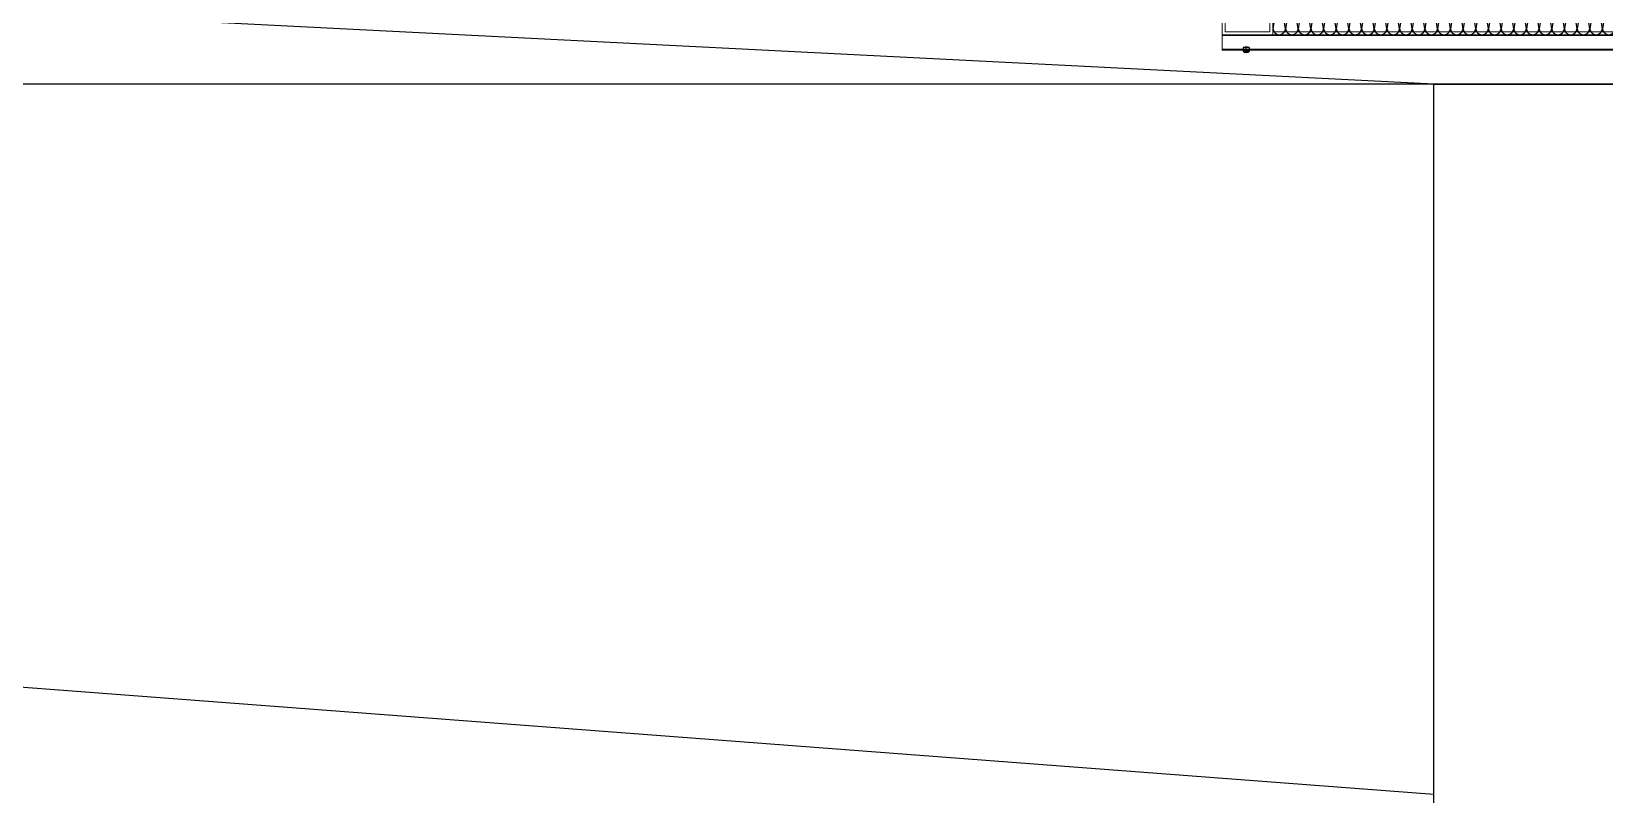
# Model space of a CAD drawing. Extents: x -599358 to 2865263, y -1062760 to 486533.
# Drawn here: x 1059855 to 1061406, y -666643 to -665891 of the extents above; entities that cross this region are included whole.
import ezdxf

# ---------------------------------------------------------------- set-up
doc = ezdxf.new("R2010")
doc.units = 0
for name, pattern in [('__DASH', [0.35, 0.25, -0.1]), ('CENTER', [2, 1.25, -0.25, 0.25, -0.25]), ('DOTE', [2.4200000000000004, 2, -0.2, 0.02, -0.2]), ('HIDDEN', [0.375, 0.25, -0.125])]:
    doc.linetypes.add(name, pattern=pattern)
for name, color, linetype, lineweight in [('00-BW', 140, 'HIDDEN', 5), ('0CABR-零部件（螺钉、螺栓、五金件）', 53, 'Continuous', 13), ('屋面板', 6, 'Continuous', 13), ('底板111', 5, 'Continuous', 13)]:
    doc.layers.add(name, color=color, linetype=linetype, lineweight=lineweight)
for name, color, linetype in [('A-AXIS-DOTE', 14, 'DOTE'), ('A-LIN-V', 9, 'Continuous'), ('BWM', 8, 'Continuous'), ('cen', 1, 'CENTER'), ('COLUMN', 9, 'Continuous'), ('HATCH', 66, 'Continuous'), ('SCREW', 233, 'Continuous'), ('拉铆钉', 243, 'Continuous'), ('配件', 4, 'Continuous'), ('钢承板', 253, 'Continuous')]:
    doc.layers.add(name, color=color, linetype=linetype)

# ---------------------------------------------------------------- blocks, each defined once
blk = doc.blocks.new('55555')
at = {"layer": 'A-LIN-V', "color": 4}
for p, q in [((16149.99986023922, 699.9999999991851), (8250.000139762647, 1099.999967952142)), ((16149.99986023922, -8.149072527885437e-10), (8250.000559045468, 599.9999999991851))]:
    blk.add_line(p, q, dxfattribs=at)
at = {"layer": 'COLUMN'}
blk.add_lwpolyline([(16849.99986023922, 699.9999999991851), (16849.99986023922, -14200.00000047102), (16149.99986023922, -14200.00000047102), (16149.99986023922, 699.9999999991851)], close=True, dxfattribs=at)
blk = doc.blocks.new('*U678')
at = {"layer": '拉铆钉'}
blk.add_line((-2.070018235688621, 2.91056068135731e-12), (4.136920892400445, 4.150901844468535e-12), dxfattribs=at)
for points in [[(-0.399999999999999, 3.20000000000291, 0.3760483909833032), (-0.4000000000029109, -3.19999999999709)], [(3.371954104258981, -1.279999999977222), (3.451954104238899, -1.279999999977222, 0.4142135623730952), (3.691954104276151, -1.040000000033102), (3.691954104277606, 1.040000000041404, 0.4142135623763708), (3.451954104238899, 1.279999999985525), (3.371954104257524, 1.279999999985525)]]:
    blk.add_lwpolyline(points, format="xyb", dxfattribs=at)
for points in [[(-2.91100477056716e-12, -3.19999999999709), (8.881784197001252e-16, 3.20000000000291), (-0.399999999999999, 3.20000000000291), (-0.4000000000029109, -3.19999999999709)], [(1.611954104294776, -1.599999999995849), (0, -1.600000000002911), (4.440892098500626e-16, 1.60000000000291), (1.611954104294778, 1.600000000004151)]]:
    blk.add_lwpolyline(points, close=True, dxfattribs=at)
blk.add_lwpolyline([(2.73195410431486, 3.200000000004152), (2.251954104240354, 3.200000000004152, 0.4142135623730949), (1.611954104296233, 2.559999999966899), (1.611954104294776, -2.559999999958596, 0.414213562373095), (2.251954104238897, -3.199999999995848), (2.731954104313403, -3.199999999995848, 0.4142135623761391), (3.371954104257524, -2.559999999958596), (3.371954104258981, 2.559999999966898, 0.4142135623730951)], format="xyb", close=True, dxfattribs=at)
blk = doc.blocks.new('压块-flat-1')
at = {"layer": 'HATCH', "ltscale": 10}
h = blk.add_hatch(dxfattribs=at)
h.set_pattern_fill('ACET-2D-ANSI32', color=256, scale=0.5)
h.set_pattern_definition([(45, (-3162.430519867878, -11124.32032165233), (-1.683798022700466, 1.683798022700467), []), (45, (-3161.307987367878, -11124.32032165233), (-1.683798022700466, 1.683798022700467), [])])
h.paths.add_polyline_path([(-82, 0), (-82, -2), (-2, -2), (-2, -50), (0, -50), (0, 0)])
at = {"layer": '配件', "color": 4}
blk.add_lwpolyline([(-82, 0), (-82, -2), (-2, -2), (-2, -50), (0, -50), (0, 0)], close=True, dxfattribs=at)
blk = doc.blocks.new('G$C114A11A0')
at = {"layer": '0CABR-零部件（螺钉、螺栓、五金件）'}
h = blk.add_hatch(dxfattribs=at)
h.set_pattern_fill('DOTS', color=256, scale=0.1, style=0)
h.set_pattern_definition([(0, (-261042.3359474546, 10165.88129042906), (0.079375, 0.15875), [0, -0.15875])])
h.paths.add_polyline_path([(11.93499999953201, 30.91932042899612), (0.3849999998346902, 30.91932042899248), (0.3849999997764826, 29.37932042907164), (11.93499999959022, 29.37932042907346)])
for p, q in [((0, 31.68932042901292), (1.924999999813735, 32.84432042904086)), ((0, 31.68932042901292), (12.31999999983236, 31.68932042901292)), ((0, 31.68932042901292), (0.2848560819402337, 30.9193204289943)), ((1.924999999813735, 35.52210543772094), (1.924999999813735, 32.84432042904086)), ((1.924999999813735, 32.84432042904086), (10.39500000001863, 32.84432042904086)), ((2.983749999664724, 35.92432042899895), (9.336249999701977, 35.92432042899895)), ((4.042499999981374, 35.52210543772094), (4.042499999981374, 32.84432042904086)), ((8.277499999850988, 35.52210543772094), (8.277499999850988, 32.84432042904086)), ((10.39500000001863, 35.52210543772094), (10.39500000001863, 32.84432042904086)), ((12.31999999983236, 31.68932042901292), (10.39500000001863, 32.84432042904086)), ((12.31999999983236, 31.68932042901292), (12.03514391742647, 30.9193204289943)), ((0.2848560819402337, 30.9193204289943), (12.03514391748467, 30.9193204289943)), ((0.3849999997764826, 30.9193204289943), (0.3849999997764826, 29.37932042907346)), ((0.3849999997764826, 29.37932042907346), (11.93499999959022, 29.37932042907346)), ((11.93499999959022, 30.9193204289943), (11.93499999959022, 29.37932042907346))]:
    blk.add_line(p, q, dxfattribs=at)
at = {"layer": '0CABR-零部件（螺钉、螺栓、五金件）', "ltscale": 0.03}
for p, q in [((3.421041333058383, 29.37932042906436), (2.552591466403101, 28.87792042905608)), ((3.421041333058383, 28.37652042910599), (2.552591466403101, 28.87792042905608)), ((9.767407999723218, 27.67545109574826), (2.552591466403101, 28.87792042905608)), ((3.421041333058383, 26.97438176239052), (2.552591466403101, 26.47298176244044)), ((3.421041333058383, 25.97158176249036), (2.552591466403101, 26.47298176244044)), ((2.552591466403101, 26.47298176244044), (9.767407999723218, 25.27051242901621)), ((3.421041333058383, 24.56944309577489), (2.552591466403101, 24.06804309570839)), ((3.421041333058383, 23.5666430957001), (2.552591466403101, 24.06804309570839)), ((2.552591466403101, 24.06804309570839), (9.767407999723218, 22.86557242909589)), ((3.421041333058383, 22.16450309579636), (2.552591466403101, 21.66310309567166)), ((3.421041333058383, 21.16170309572158), (2.552591466403101, 21.66310309567166)), ((9.767407999723218, 20.46063376248026), (2.552591466403101, 21.66310309567166)), ((3.421041333058383, 19.7595644290061), (2.552591466403101, 19.25816442905602)), ((3.421041333058383, 18.75676442910594), (2.552591466403101, 19.25816442905602)), ((2.552591466403101, 19.25816442905602), (9.767407999723218, 18.05569509569)), ((3.421041333058383, 17.35462576233226), (2.552591466403101, 16.85322576238218)), ((9.767407999723218, 15.65075642895795), (2.552591466403101, 16.85322576238218)), ((3.421041333058383, 16.35182576231568), (2.552591466403101, 16.85322576238218)), ((3.421041333058383, 29.37932042906436), (8.898958666366525, 28.17685109575655)), ((3.421041333058383, 28.37652042910599), (8.898958666366525, 27.17405109568176)), ((3.421041333058383, 28.37652042910599), (3.421041333058383, 26.97438176239052)), ((8.898958666366525, 25.7719124290827), (3.421041333058383, 26.97438176239052)), ((3.421041333058383, 25.97158176249036), (8.898958666366525, 24.76911242906613)), ((3.421041333058383, 25.97158176249036), (3.421041333058383, 24.56944309577489)), ((8.898958666366525, 23.36697242904597), (3.421041333058383, 24.56944309577489)), ((3.421041333058383, 23.5666430957001), (3.421041333058383, 22.16450309579636)), ((8.898958666366525, 22.36417242914581), (3.421041333058383, 23.5666430957001)), ((3.421041333058383, 22.16450309579636), (8.898958666366525, 20.96203376243034)), ((3.421041333058383, 21.16170309572158), (3.421041333058383, 19.7595644290061)), ((3.421041333058383, 21.16170309572158), (8.898958666366525, 19.95923376235555)), ((8.898958666366525, 18.5570950958147), (3.421041333058383, 19.7595644290061)), ((8.898958666366525, 17.55429509573992), (3.421041333058383, 18.75676442910594)), ((3.421041333058383, 18.75676442910594), (3.421041333058383, 17.35462576239047)), ((3.421041333058383, 17.35462576239047), (8.898958666366525, 16.15215642902444)), ((3.421041333058383, 17.35462576233226), (8.898958666366525, 16.15215642902444)), ((3.421041333058383, 16.35182576231568), (8.898958666366525, 15.14935642900787)), ((3.645374666375574, 14.70031776233486), (3.421041333058383, 16.35182576231568)), ((8.898958666366525, 29.37932042906436), (8.898958666366525, 28.17685109575655)), ((8.898958666366525, 28.17685109575655), (9.767407999723218, 27.67545109574826)), ((8.898958666366525, 27.17405109568176), (9.767407999723218, 27.67545109574826)), ((8.898958666366525, 27.17405109568176), (8.898958666366525, 25.7719124290827)), ((8.898958666366525, 25.7719124290827), (9.767407999723218, 25.27051242901621)), ((8.898958666366525, 24.76911242906613), (9.767407999723218, 25.27051242901621)), ((8.898958666366525, 24.76911242906613), (8.898958666366525, 23.36697242904597)), ((8.898958666366525, 23.36697242904597), (9.767407999723218, 22.86557242909589)), ((8.898958666366525, 22.36417242914581), (9.767407999723218, 22.86557242909589)), ((8.898958666366525, 22.36417242914581), (8.898958666366525, 20.96203376243034)), ((8.898958666366525, 20.96203376243034), (9.767407999723218, 20.46063376248026)), ((8.898958666366525, 19.95923376235555), (9.767407999723218, 20.46063376248026)), ((8.898958666366525, 19.95923376235555), (8.898958666366525, 18.5570950958147)), ((8.898958666366525, 18.5570950958147), (9.767407999723218, 18.05569509569)), ((8.898958666366525, 17.55429509573992), (9.767407999723218, 18.05569509569)), ((8.898958666366525, 17.55429509573992), (8.898958666366525, 16.15215642902444)), ((8.898958666366525, 16.15215642902444), (9.767407999723218, 15.65075642895795)), ((8.898958666366525, 15.14935642900787), (9.767407999723218, 15.65075642895795)), ((3.635423999687191, 14.80233376235378), (2.917001333029475, 14.38755242899902)), ((2.917001333029475, 14.38755242899902), (3.693839999672491, 14.20343109564533)), ((3.721167999727186, 13.92326709570739), (2.917001333029475, 14.38755242899902)), ((3.645374666375574, 14.70031776233486), (3.755061333009508, 13.57577776228686)), ((3.755061333009508, 13.57577776228686), (3.755061333009508, 8.432040773224116)), ((3.755061333009508, 8.432040773224116), (6.006731999688782, 6.855414106518992)), ((3.916169333038852, 14.88270042901536), (6.169897333078552, 9.233174106522029)), ((3.927143999724649, 14.84538709571029), (7.025298666383605, 13.89282309561645)), ((4.147585333033931, 14.09588842903872), (5.004355999699328, 13.89282309561645)), ((8.564938666357193, 13.89282309561645), (4.207309333025478, 13.89282309561645)), ((8.564938666357193, 8.432040773224116), (6.313267999736127, 6.855414106518992)), ((8.564938666357193, 13.89282309561645), (8.898958666366525, 15.14935642900787)), ((8.564938666357193, 13.89282309561645), (8.564938666357193, 8.432040773224116))]:
    blk.add_line(p, q, dxfattribs=at)
at = {"layer": '0CABR-零部件（螺钉、螺栓、五金件）'}
for centre, radius, start, end in [((2.983749999664724, 34.32973980730753), 1.594580621727456, 48.39682252927729, 131.6031774707227), ((6.15999999968335, 30.14932042897567), 5.775000000000001, 68.48981173119375, 111.5101882688062), ((9.336249999701977, 34.32973980730753), 1.594580621727456, 48.39682252927729, 131.6031774707227)]:
    blk.add_arc(centre, radius, start, end, dxfattribs=at)
at = {"layer": '0CABR-零部件（螺钉、螺栓、五金件）', "ltscale": 0.03}
for centre, radius, start, end in [((3.77487599971937, 14.84114309564143), 0.1472779333333333, 16.37753499797246, 187.7389900056074), ((6.159999999741558, 7.074294106577554), 0.26721544, 234.999999998127, 305.000000001873), ((7.096045333018992, 8.021320773180605), 1.525235866666664, 15.62188600239034, 127.3885000006763), ((3.169877333042677, 7.994094106551756), 3.245833199999998, 338.5846899957942, 22.44175099941077)]:
    blk.add_arc(centre, radius, start, end, dxfattribs=at)
blk = doc.blocks.new('*U676')
at = {"layer": 'cen', "ltscale": 0.3}
blk.add_line((14.02106639678971, -5.684341886080801e-14), (-5.020689711457578, 0), dxfattribs=at)
at = {"layer": 'SCREW'}
for p, q in [((-0.875, 5), (-0.875, -5)), ((0, 5), (-0.875, 5)), ((0, -5), (0, 5)), ((3.981505710072156, 2.218657823299623), (-1.13686837721616e-13, 2.218657823299566)), ((3.98150571007227, 2.218657823299623), (3.98150571007227, -2.281341051700338)), ((8.685141199838199, 1.984566056633071), (8.020859860434314, 2.218657823299225)), ((8.020859860434314, 2.218657823299225), (8.020859860434314, -2.218657823299282)), ((9.876940073469655, 0.7517718619740776), (8.685141199838199, 1.984566056633071)), ((10.17000537026422, 0.6587307906791011), (9.876940073469655, 0.7517718619740776)), ((9.876940073469655, -0.2251593866235453), (10.17000537026422, 0.6587307906791011)), ((-0.875, -5), (0, -5)), ((3.981505710072156, -2.281341051700338), (0, -2.281341051700338)), ((8.020859860434314, -2.218657823299282), (9.876940073469655, -0.2251593866235453))]:
    blk.add_line(p, q, dxfattribs=at)
for centre, radius, start, end in [((17.28676819916035, 5.684341886080801e-14), 18.83745800579347, 164.6075785064626, 195.3924214935374), ((6.00118278525332, 1.949927455767977), 2.037476747952082, 7.579036309789949, 172.4209636901999), ((6.00118278525332, -1.949927455767977), 2.037476747952082, 187.5790363098001, 352.42096369021)]:
    blk.add_arc(centre, radius, start, end, dxfattribs=at)
blk = doc.blocks.new('800')
at = {"color": 2, "ltscale": 50}
for p, q in [((978737.3798695614, -665844.4472312978), (978737.3798695616, -665525.5381403887)), ((978787.3798695616, -665844.4472312978), (978787.3798695616, -665525.5381403887)), ((979603.3798695616, -665844.4472312983), (979603.3798695616, -665525.5381403887)), ((979653.3798695616, -665844.4472312978), (979653.3798695616, -665525.5381403887)), ((978740.3798695616, -665844.4472312974), (978740.3798695616, -665575.5381403887)), ((978784.3798695614, -665844.4472312978), (978784.3798695616, -665575.5381403887)), ((979606.3798695616, -665844.4472312983), (979606.3798695616, -665575.5381403887)), ((979650.3798695616, -665844.4472312983), (979650.3798695616, -665575.5381403887)), ((979603.3798695615, -665844.4472312989), (978737.3798695614, -665844.4472312974)), ((979603.3798695614, -665847.447231298), (978787.3798695614, -665847.4472312978)), ((979503.3798695614, -665894.4472312978), (978737.3798695614, -665894.4472312978)), ((979603.3798695614, -665891.447231298), (978787.3798695614, -665891.4472312978))]:
    blk.add_line(p, q, dxfattribs=at)
at = {"color": 4, "ltscale": 50}
for p, q in [((979653.3798695614, -665894.4472312978), (978737.3798695614, -665894.4472312978)), ((979653.3798695619, -665895.2472312981), (978737.379869561, -665895.2472312981)), ((979653.3798695619, -665908.6472312986), (978737.379869561, -665908.647231298)), ((979653.3798695619, -665909.4472312978), (978737.379869561, -665909.4472312978))]:
    blk.add_line(p, q, dxfattribs=at)
at = {"color": 2, "ltscale": 50}
for points in [[(978737.3798695616, -665525.5381403887), (978737.3798695616, -665575.5381403887), (978787.3798695616, -665575.5381403887), (978787.3798695616, -665525.5381403887)], [(978740.3798695616, -665528.5381403887), (978740.3798695616, -665572.5381403887), (978784.3798695616, -665572.5381403887), (978784.3798695616, -665528.5381403887)], [(979603.3798695616, -665525.5381403887), (979603.3798695616, -665575.5381403887), (979653.3798695616, -665575.5381403887), (979653.3798695616, -665525.5381403887)], [(979606.3798695616, -665528.5381403887), (979606.3798695616, -665572.5381403887), (979650.3798695616, -665572.5381403887), (979650.3798695616, -665528.5381403887)], [(978737.3798695614, -665844.4472312978), (978737.3798695614, -665894.4472312978), (978787.3798695614, -665894.4472312978), (978787.3798695614, -665844.4472312978)], [(978740.3798695614, -665847.4472312978), (978740.3798695614, -665891.4472312978), (978784.3798695614, -665891.4472312978), (978784.3798695614, -665847.4472312978)], [(979603.3798695614, -665844.4472312978), (979603.3798695614, -665894.4472312978), (979653.3798695614, -665894.4472312978), (979653.3798695614, -665844.4472312978)], [(979606.3798695614, -665847.4472312978), (979606.3798695614, -665891.4472312978), (979650.3798695614, -665891.4472312978), (979650.3798695614, -665847.4472312978)]]:
    blk.add_lwpolyline(points, close=True, dxfattribs=at)
at = {"color": 1, "ltscale": 50}
blk.add_lwpolyline([(978815.3798695616, -665544.5112968469), (978797.3798695616, -665544.5112968469), (978797.3798695616, -665840.5112968469), (979593.3798695616, -665840.5112968475), (979593.3798695616, -665544.5112968475), (979575.3798695615, -665544.5112968469), (979575.3798695615, -665542.5112968469), (979595.3798695616, -665542.5112968475), (979595.3798695616, -665842.5112968475), (978795.3798695616, -665842.5112968469), (978795.3798695616, -665542.5112968469), (978815.3798695616, -665542.5112968469)], close=True, dxfattribs=at)
at = {"layer": 'A-LIN-V'}
for points in [[(979250.3798695614, -665840.5112968469), (979220.3798695614, -665781.2511563972), (979120.3798695614, -665781.2511563972), (979090.3798695614, -665840.5112968469), (979250.3798695614, -665840.5112968469)], [(979120.3798695614, -665840.5112968469), (979120.3798695614, -666429.3004555716)], [(979220.3798695614, -665840.5112968469), (979220.3798695614, -666429.3004555716)]]:
    blk.add_lwpolyline(points, dxfattribs=at)
at = {"layer": 'BWM'}
for points in [[(978737.3798695607, -665844.4472312969, -0.414214), (978743.6298695607, -665838.1972312969), (978781.1128386664, -665844.4443928148, 1), (978781.1128386664, -665831.9443928148), (978743.6298695607, -665838.1972312969, -1), (978743.6298695607, -665825.6972312969), (978781.1128386664, -665831.9443928148, 1), (978781.1128386664, -665819.4443928148), (978743.6298695607, -665825.6972312969, -1), (978743.6298695607, -665813.1972312969), (978781.1128386664, -665819.4443928148, 1), (978781.1128386664, -665806.9443928148), (978743.6298695607, -665813.1972312969, -1), (978743.6298695605, -665800.6972312969), (978781.1128386664, -665806.9443928148, 1), (978781.1128386662, -665794.4443928148), (978743.6298695605, -665800.6972312969, -1), (978743.6298695605, -665788.1972312969), (978781.1128386662, -665794.4443928148, 1), (978781.1128386662, -665781.9443928148), (978743.6298695605, -665788.1972312969, -1), (978743.6298695605, -665775.6972312969), (978781.1128386662, -665781.9443928148, 1), (978781.1128386662, -665769.4443928148), (978743.6298695605, -665775.6972312969, -1), (978743.6298695605, -665763.1972312969), (978781.1128386662, -665769.4443928148, 1), (978781.1128386662, -665756.9443928148), (978743.6298695605, -665763.1972312969, -1), (978743.6298695605, -665750.6972312969), (978781.1128386662, -665756.9443928148, 1), (978781.1128386662, -665744.4443928148), (978743.6298695605, -665750.6972312969, -1), (978743.6298695605, -665738.1972312969), (978781.1128386662, -665744.4443928148, 1), (978781.1128386662, -665731.9443928148), (978743.6298695605, -665738.1972312969, -1), (978743.6298695605, -665725.6972312969), (978781.1128386662, -665731.9443928148, 1), (978781.1128386664, -665719.4443928148), (978743.6298695605, -665725.6972312969, -1), (978743.6298695607, -665713.1972312969), (978781.1128386664, -665719.4443928148, 1), (978781.1128386664, -665706.9443928148), (978743.6298695607, -665713.1972312969, -1), (978743.6298695607, -665700.6972312969), (978781.1128386664, -665706.9443928148, 1), (978781.1128386664, -665694.4443928148), (978743.6298695607, -665700.6972312969, -1), (978743.6298695607, -665688.1972312969), (978781.1128386664, -665694.4443928148, 1), (978781.1128386664, -665681.9443928148), (978743.6298695607, -665688.1972312969, -1), (978743.6298695605, -665675.6972312969), (978781.1128386664, -665681.9443928148, 1), (978781.1128386662, -665669.4443928148), (978743.6298695605, -665675.6972312969, -1), (978743.6298695605, -665663.1972312969), (978781.1128386662, -665669.4443928148, 1), (978781.1128386662, -665656.9443928148), (978743.6298695605, -665663.1972312969, -1), (978743.6298695605, -665650.6972312969), (978781.1128386662, -665656.9443928148, 1), (978781.1128386662, -665644.4443928148), (978743.6298695605, -665650.6972312969, -1), (978743.6298695605, -665638.1972312969), (978781.1128386662, -665644.4443928148, 1), (978781.1128386662, -665631.9443928148), (978743.6298695605, -665638.1972312969, -1), (978743.6298695605, -665625.6972312969), (978781.1128386662, -665631.9443928148, 1), (978781.1128386662, -665619.4443928148), (978743.6298695605, -665625.6972312969, -1), (978743.6298695605, -665613.1972312969), (978781.1128386662, -665619.4443928148, 1), (978781.1128386662, -665606.9443928148), (978743.6298695605, -665613.1972312969, -1), (978743.6298695605, -665600.6972312969), (978781.1128386662, -665606.9443928148, 1), (978781.1128386662, -665594.4443928148), (978743.6298695605, -665600.6972312969, -1), (978743.6298695607, -665588.1972312969), (978781.1128386662, -665594.4443928148, 1), (978781.1128386664, -665581.9443928148), (978743.6298695607, -665588.1972312969, -0.414214), (978737.3798695607, -665581.9472312969)], [(979603.3798695616, -665575.5381403882, 0.414214), (979609.6298695616, -665581.7881403882), (979647.1128386674, -665575.5409788708, -1), (979647.1128386674, -665588.0409788708), (979609.6298695616, -665581.7881403882, 1), (979609.6298695616, -665594.2881403882), (979647.1128386674, -665588.0409788708, -1), (979647.1128386674, -665600.5409788708), (979609.6298695616, -665594.2881403882, 1), (979609.6298695616, -665606.7881403882), (979647.1128386674, -665600.5409788708, -1), (979647.1128386674, -665613.0409788708), (979609.6298695616, -665606.7881403882, 1), (979609.6298695616, -665619.2881403882), (979647.1128386674, -665613.0409788708, -1), (979647.1128386674, -665625.5409788708), (979609.6298695616, -665619.2881403882, 1), (979609.6298695616, -665631.7881403882), (979647.1128386674, -665625.5409788708, -1), (979647.1128386674, -665638.0409788708), (979609.6298695616, -665631.7881403882, 1), (979609.6298695616, -665644.2881403882), (979647.1128386674, -665638.0409788708, -1), (979647.1128386674, -665650.5409788708), (979609.6298695616, -665644.2881403882, 1), (979609.6298695616, -665656.7881403882), (979647.1128386674, -665650.5409788708, -1), (979647.1128386674, -665663.0409788708), (979609.6298695616, -665656.7881403882, 1), (979609.6298695616, -665669.2881403882), (979647.1128386674, -665663.0409788708, -1), (979647.1128386674, -665675.5409788708), (979609.6298695616, -665669.2881403882, 1), (979609.6298695616, -665681.7881403882), (979647.1128386674, -665675.5409788708, -1), (979647.1128386674, -665688.0409788708), (979609.6298695616, -665681.7881403882, 1), (979609.6298695616, -665694.2881403882), (979647.1128386674, -665688.0409788708, -1), (979647.1128386674, -665700.5409788708), (979609.6298695616, -665694.2881403882, 1), (979609.6298695616, -665706.7881403882), (979647.1128386674, -665700.5409788708, -1), (979647.1128386674, -665713.0409788708), (979609.6298695616, -665706.7881403882, 1), (979609.6298695616, -665719.2881403882), (979647.1128386674, -665713.0409788708, -1), (979647.1128386674, -665725.5409788708), (979609.6298695616, -665719.2881403882, 1), (979609.6298695616, -665731.7881403882), (979647.1128386674, -665725.5409788708, -1), (979647.1128386674, -665738.0409788708), (979609.6298695616, -665731.7881403882, 1), (979609.6298695616, -665744.2881403882), (979647.1128386674, -665738.0409788708, -1), (979647.1128386674, -665750.5409788708), (979609.6298695616, -665744.2881403882, 1), (979609.6298695616, -665756.7881403882), (979647.1128386674, -665750.5409788708, -1), (979647.1128386674, -665763.0409788708), (979609.6298695616, -665756.7881403882, 1), (979609.6298695616, -665769.2881403882), (979647.1128386674, -665763.0409788708, -1), (979647.1128386674, -665775.5409788708), (979609.6298695616, -665769.2881403882, 1), (979609.6298695616, -665781.7881403882), (979647.1128386674, -665775.5409788708, -1), (979647.1128386674, -665788.0409788708), (979609.6298695616, -665781.7881403882, 1), (979609.6298695616, -665794.2881403882), (979647.1128386674, -665788.0409788708, -1), (979647.1128386674, -665800.5409788708), (979609.6298695616, -665794.2881403882, 1), (979609.6298695616, -665806.7881403882), (979647.1128386674, -665800.5409788708, -1), (979647.1128386674, -665813.0409788708), (979609.6298695616, -665806.7881403882, 1), (979609.6298695616, -665819.2881403882), (979647.1128386674, -665813.0409788708, -1), (979647.1128386674, -665825.5409788708), (979609.6298695616, -665819.2881403882, 1), (979609.6298695616, -665831.7881403882), (979647.1128386674, -665825.5409788708, -1), (979647.1128386674, -665838.0409788708), (979609.6298695616, -665831.7881403882, 0.414214), (979603.3798695616, -665838.0381403882)], [(979603.3798695615, -665844.4472312987, 0.414214), (979597.1298695615, -665850.6972312987), (979603.377031079, -665888.1802004043, -1), (979590.877031079, -665888.1802004043), (979597.1298695615, -665850.6972312987, 1), (979584.6298695615, -665850.6972312987), (979590.877031079, -665888.1802004043, -1), (979578.377031079, -665888.1802004043), (979584.6298695615, -665850.6972312987, 1), (979572.1298695615, -665850.6972312988), (979578.377031079, -665888.1802004043, -1), (979565.877031079, -665888.1802004044), (979572.1298695615, -665850.6972312988, 1), (979559.6298695615, -665850.6972312987), (979565.877031079, -665888.1802004044, -1), (979553.377031079, -665888.1802004043), (979559.6298695615, -665850.6972312987, 1), (979547.1298695615, -665850.6972312987), (979553.377031079, -665888.1802004043, -1), (979540.877031079, -665888.1802004043), (979547.1298695615, -665850.6972312987, 1), (979534.6298695615, -665850.6972312987), (979540.877031079, -665888.1802004043, -1), (979528.377031079, -665888.1802004044), (979534.6298695615, -665850.6972312987, 1), (979522.1298695615, -665850.6972312988), (979528.377031079, -665888.1802004044, -1), (979515.877031079, -665888.1802004044), (979522.1298695615, -665850.6972312988, 1), (979509.6298695615, -665850.6972312987), (979515.877031079, -665888.1802004044, -1), (979503.377031079, -665888.1802004043), (979509.6298695615, -665850.6972312987, 1), (979497.1298695615, -665850.6972312987), (979503.377031079, -665888.1802004043, -1), (979490.877031079, -665888.1802004043), (979497.1298695615, -665850.6972312987, 1), (979484.6298695615, -665850.6972312988), (979490.877031079, -665888.1802004043, -1), (979478.377031079, -665888.1802004044), (979484.6298695615, -665850.6972312988, 1), (979472.1298695615, -665850.6972312988), (979478.377031079, -665888.1802004044, -1), (979465.877031079, -665888.1802004044), (979472.1298695615, -665850.6972312988, 1), (979459.6298695615, -665850.6972312987), (979465.877031079, -665888.1802004044, -1), (979453.377031079, -665888.1802004043), (979459.6298695615, -665850.6972312987, 1), (979447.1298695615, -665850.6972312987), (979453.377031079, -665888.1802004043, -1), (979440.877031079, -665888.1802004043), (979447.1298695615, -665850.6972312987, 1), (979434.6298695615, -665850.6972312988), (979440.877031079, -665888.1802004043, -1), (979428.377031079, -665888.1802004044), (979434.6298695615, -665850.6972312988, 1), (979422.1298695615, -665850.6972312988), (979428.377031079, -665888.1802004044, -1), (979415.877031079, -665888.1802004044), (979422.1298695615, -665850.6972312988, 1), (979409.6298695615, -665850.6972312987), (979415.877031079, -665888.1802004044, -1), (979403.377031079, -665888.1802004043), (979409.6298695615, -665850.6972312987, 1), (979397.1298695615, -665850.6972312987), (979403.377031079, -665888.1802004043, -1), (979390.877031079, -665888.1802004044), (979397.1298695615, -665850.6972312987, 1), (979384.6298695615, -665850.6972312988), (979390.877031079, -665888.1802004044, -1), (979378.377031079, -665888.1802004044), (979384.6298695615, -665850.6972312988, 1), (979372.1298695615, -665850.6972312988), (979378.377031079, -665888.1802004044, -1), (979365.877031079, -665888.1802004044), (979372.1298695615, -665850.6972312988, 1), (979359.6298695615, -665850.6972312987), (979365.877031079, -665888.1802004044, -1), (979353.377031079, -665888.1802004043), (979359.6298695615, -665850.6972312987, 1), (979347.1298695615, -665850.6972312988), (979353.377031079, -665888.1802004043, -1), (979340.877031079, -665888.1802004044), (979347.1298695615, -665850.6972312988, 1), (979334.6298695615, -665850.6972312988), (979340.877031079, -665888.1802004044, -1), (979328.377031079, -665888.1802004044), (979334.6298695615, -665850.6972312988, 1), (979322.1298695615, -665850.6972312988), (979328.377031079, -665888.1802004044, -1), (979315.877031079, -665888.1802004044), (979322.1298695615, -665850.6972312988, 1), (979309.6298695615, -665850.6972312987), (979315.877031079, -665888.1802004044, -1), (979303.377031079, -665888.1802004044), (979309.6298695615, -665850.6972312987, 1), (979297.1298695615, -665850.6972312988), (979303.377031079, -665888.1802004044, -1), (979290.877031079, -665888.1802004044), (979297.1298695615, -665850.6972312988, 1), (979284.6298695615, -665850.6972312988), (979290.877031079, -665888.1802004044, -1), (979278.377031079, -665888.1802004044), (979284.6298695615, -665850.6972312988, 1), (979272.1298695615, -665850.6972312988), (979278.377031079, -665888.1802004044, -1), (979265.877031079, -665888.1802004044), (979272.1298695615, -665850.6972312988, 1), (979259.6298695615, -665850.6972312987), (979265.877031079, -665888.1802004044, -1), (979253.377031079, -665888.1802004044), (979259.6298695615, -665850.6972312987, 1), (979247.1298695615, -665850.6972312988), (979253.377031079, -665888.1802004044, -1), (979240.877031079, -665888.1802004044), (979247.1298695615, -665850.6972312988, 1), (979234.6298695615, -665850.6972312988), (979240.877031079, -665888.1802004044, -1), (979228.377031079, -665888.1802004044), (979234.6298695615, -665850.6972312988, 1), (979222.1298695615, -665850.6972312988), (979228.377031079, -665888.1802004044, -1), (979215.877031079, -665888.1802004044), (979222.1298695615, -665850.6972312988, 1), (979209.6298695615, -665850.6972312988), (979215.877031079, -665888.1802004044, -1), (979203.377031079, -665888.1802004044), (979209.6298695615, -665850.6972312988, 1), (979197.1298695615, -665850.6972312988), (979203.377031079, -665888.1802004044, -1), (979190.877031079, -665888.1802004044), (979197.1298695615, -665850.6972312988, 1), (979184.6298695615, -665850.6972312988), (979190.877031079, -665888.1802004044, -1), (979178.377031079, -665888.1802004044), (979184.6298695615, -665850.6972312988, 1), (979172.1298695615, -665850.6972312988), (979178.377031079, -665888.1802004044, -1), (979165.877031079, -665888.1802004045), (979172.1298695615, -665850.6972312988, 1), (979159.6298695615, -665850.6972312988), (979165.877031079, -665888.1802004045, -1), (979153.377031079, -665888.1802004044), (979159.6298695615, -665850.6972312988, 1), (979147.1298695615, -665850.6972312988), (979153.377031079, -665888.1802004044, -1), (979140.877031079, -665888.1802004044), (979147.1298695615, -665850.6972312988, 1), (979134.6298695615, -665850.6972312988), (979140.877031079, -665888.1802004044, -1), (979128.377031079, -665888.1802004044), (979134.6298695615, -665850.6972312988, 1), (979122.1298695615, -665850.6972312989), (979128.377031079, -665888.1802004044, -1), (979115.877031079, -665888.1802004045), (979122.1298695615, -665850.6972312989, 1), (979109.6298695615, -665850.6972312988), (979115.877031079, -665888.1802004045, -1), (979103.377031079, -665888.1802004044), (979109.6298695615, -665850.6972312988, 1), (979097.1298695615, -665850.6972312988), (979103.377031079, -665888.1802004044, -1), (979090.877031079, -665888.1802004044), (979097.1298695615, -665850.6972312988, 1), (979084.6298695615, -665850.6972312988), (979090.877031079, -665888.1802004044, -1), (979078.377031079, -665888.1802004044), (979084.6298695615, -665850.6972312988, 1), (979072.1298695615, -665850.6972312989), (979078.377031079, -665888.1802004044, -1), (979065.877031079, -665888.1802004045), (979072.1298695615, -665850.6972312989, 1), (979059.6298695615, -665850.6972312988), (979065.877031079, -665888.1802004045, -1), (979053.377031079, -665888.1802004044), (979059.6298695615, -665850.6972312988, 1), (979047.1298695615, -665850.6972312988), (979053.377031079, -665888.1802004044, -1), (979040.877031079, -665888.1802004044), (979047.1298695615, -665850.6972312988, 1), (979034.6298695615, -665850.6972312988), (979040.877031079, -665888.1802004044, -1), (979028.377031079, -665888.1802004045), (979034.6298695615, -665850.6972312988, 1), (979022.1298695615, -665850.6972312989), (979028.377031079, -665888.1802004045, -1), (979015.877031079, -665888.1802004045), (979022.1298695615, -665850.6972312989, 1), (979009.6298695615, -665850.6972312988), (979015.877031079, -665888.1802004045, -1), (979003.377031079, -665888.1802004044), (979009.6298695615, -665850.6972312988, 1), (978997.1298695615, -665850.6972312988), (979003.377031079, -665888.1802004044, -1), (978990.877031079, -665888.1802004044), (978997.1298695615, -665850.6972312988, 1), (978984.6298695615, -665850.6972312989), (978990.877031079, -665888.1802004044, -1), (978978.377031079, -665888.1802004045), (978984.6298695615, -665850.6972312989, 1), (978972.1298695615, -665850.6972312989), (978978.377031079, -665888.1802004045, -1), (978965.877031079, -665888.1802004045), (978972.1298695615, -665850.6972312989, 1), (978959.6298695615, -665850.6972312988), (978965.877031079, -665888.1802004045, -1), (978953.377031079, -665888.1802004044), (978959.6298695615, -665850.6972312988, 1), (978947.1298695615, -665850.6972312988), (978953.377031079, -665888.1802004044, -1), (978940.877031079, -665888.1802004045), (978947.1298695615, -665850.6972312988, 1), (978934.6298695615, -665850.6972312989), (978940.877031079, -665888.1802004045, -1), (978928.377031079, -665888.1802004045), (978934.6298695615, -665850.6972312989, 1), (978922.1298695615, -665850.6972312989), (978928.377031079, -665888.1802004045, -1), (978915.877031079, -665888.1802004045), (978922.1298695615, -665850.6972312989, 1), (978909.6298695615, -665850.6972312988), (978915.877031079, -665888.1802004045, -1), (978903.377031079, -665888.1802004044), (978909.6298695615, -665850.6972312988, 1), (978897.1298695615, -665850.6972312988), (978903.377031079, -665888.1802004044, -1), (978890.877031079, -665888.1802004045), (978897.1298695615, -665850.6972312988, 1), (978884.6298695615, -665850.6972312989), (978890.877031079, -665888.1802004045, -1), (978878.377031079, -665888.1802004045), (978884.6298695615, -665850.6972312989, 1), (978872.1298695615, -665850.6972312989), (978878.377031079, -665888.1802004045, -1), (978865.877031079, -665888.1802004045), (978872.1298695615, -665850.6972312989, 1), (978859.6298695615, -665850.6972312988), (978865.877031079, -665888.1802004045, -1), (978853.377031079, -665888.1802004044), (978859.6298695615, -665850.6972312988, 1), (978847.1298695615, -665850.6972312989), (978853.377031079, -665888.1802004044, -1), (978840.877031079, -665888.1802004045), (978847.1298695615, -665850.6972312989, 1), (978834.6298695615, -665850.6972312989), (978840.877031079, -665888.1802004045, -1), (978828.377031079, -665888.1802004045), (978834.6298695615, -665850.6972312989, 1), (978822.1298695615, -665850.6972312989), (978828.377031079, -665888.1802004045, -1), (978815.877031079, -665888.1802004045), (978822.1298695615, -665850.6972312989, 1), (978809.6298695615, -665850.6972312988), (978815.877031079, -665888.1802004045, -1), (978803.377031079, -665888.1802004045), (978809.6298695615, -665850.6972312988, 1), (978797.1298695615, -665850.6972312989), (978803.377031079, -665888.1802004045, -1), (978790.877031079, -665888.1802004045), (978797.1298695615, -665850.6972312989, 0.414214), (978790.8798695615, -665844.4472312989)]]:
    blk.add_lwpolyline(points, format="xyb", dxfattribs=at)
at = {"layer": '屋面板', "color": 6}
for points in [[(978741.3613752713, -665523.1043335004), (978820.3613752713, -665523.1043335004), (978820.3613752713, -665599.690119938), (978800.8552786168, -665580.1840232834), (978800.1481718356, -665580.8911300646), (978821.3613752713, -665602.1043335004), (978821.3613752713, -665522.1043335004), (978741.3613752713, -665522.1043335004)], [(979649.3983638515, -665523.1043335004), (979570.3983638515, -665523.1043335004), (979570.3983638515, -665599.690119938), (979589.904460506, -665580.1840232834), (979590.6115672872, -665580.8911300646), (979569.3983638515, -665602.1043335004), (979569.3983638515, -665522.1043335004), (979649.3983638515, -665522.1043335004)]]:
    blk.add_lwpolyline(points, close=True, dxfattribs=at)
at = {"layer": '钢承板', "color": 4, "const_width": 1}
for points in [[(978737.379869561, -665574.5381450579), (978737.379869561, -665909.4472312978), (978787.379869561, -665909.4472312978)], [(979653.3798695619, -665574.5381450579), (979653.3798695619, -665909.4472312978), (979603.3798695619, -665909.4472312978)]]:
    blk.add_lwpolyline(points, dxfattribs=at)
blk.add_blockref('压块-flat-1', (978819.3798695612, -665523.5381403887))
at = {"xscale": -1}
blk.add_blockref('压块-flat-1', (979571.3798695616, -665523.5381403887), dxfattribs=at)
for name, p, rotation in [('*U676', (978821.3613752713, -665559.1058478504, 9.931684126115731e-09), 180), ('*U678', (978762.379869561, -665910.2591854022), 90.00000000000001)]:
    blk.add_blockref(name, p, dxfattribs=dict(rotation=rotation))
at = {"xscale": -1, "rotation": 180}
blk.add_blockref('*U676', (979569.3983638515, -665559.1058478504, 9.931684126115731e-09), dxfattribs=at)
at = {"layer": '00-BW', "rotation": 359.9973387277178}
blk.add_blockref('G$C114A11A0', (978759.2188028716, -665551.5032620071), dxfattribs=at)
at = {"layer": '00-BW', "xscale": -1, "rotation": 0.002661272282225014}
blk.add_blockref('G$C114A11A0', (979629.5163092837, -665551.5032620071), dxfattribs=at)

msp = doc.modelspace()

# ---------------------------------------------------------------- linework, layer by layer
at = {"layer": 'A-AXIS-DOTE', "linetype": '__DASH', "ltscale": 2}
msp.add_line((1070356.655458211, -665943.241362812), (970318.1041107303, -665943.2413628122), dxfattribs=at)

# ---------------------------------------------------------------- block references
at = {"rotation": 90.00000000000001}
msp.add_blockref('*U678', (1061052.488806642, -665910.2591854022), dxfattribs=at)
at = {"layer": 'A-LIN-V'}
msp.add_blockref('55555', (1045087.380008359, -666643.2413623412), dxfattribs=at)
at = {"layer": '底板111', "xscale": -1}
msp.add_blockref('800', (2040682.053154003, 0), dxfattribs=at)

doc.saveas('drawing.dxf')
